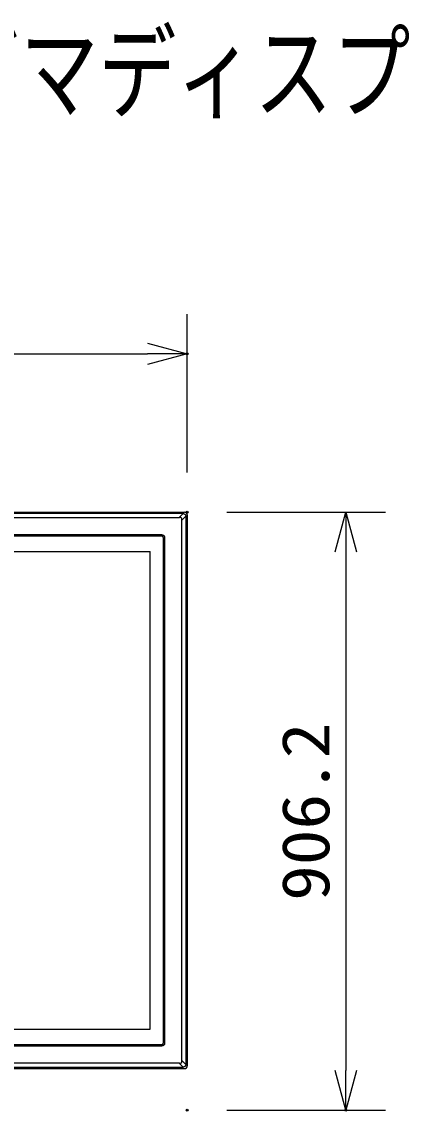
# Model space of a CAD drawing. Units: millimetres, scale not verified. Extents: x -63 to 63, y -57 to 57.
# Drawn here: x 0 to 19.5, y 2.4 to 57.4 of the extents above; entities that cross this region are included whole.
import ezdxf
from ezdxf.enums import TextEntityAlignment as Align

# ---------------------------------------------------------------- set-up
doc = ezdxf.new("R2010")
doc.units = ezdxf.units.MM
doc.header["$LTSCALE"] = 0.190236
doc.header["$PDMODE"] = 32
doc.header["$PDSIZE"] = 0.0951
for name, color, linetype in [('0-0_GAIKEI', 7, 'Continuous'), ('0-1_MOJI1', 2, 'Continuous'), ('0-2_TOUROKU', 7, 'Continuous')]:
    doc.layers.add(name, color=color, linetype=linetype)
doc.styles.add('ＭＳ ゴシック', font='')
doc.styles.get('ＭＳ ゴシック').set_extended_font_data('MS Gothic')

# ---------------------------------------------------------------- blocks, each defined once
blk = doc.blocks.new('_OPEN30')
at = {"layer": '0-2_TOUROKU'}
blk.add_line((0, 0), (-1, 0), dxfattribs=at)
blk.add_lwpolyline([(-1, 0.26795), (0, 0), (-1, -0.26795)], dxfattribs=at)

msp = doc.modelspace()

# ---------------------------------------------------------------- linework, layer by layer
at = {"layer": '0-0_GAIKEI'}
for p, q in [((-38.1503, 32.6238), (8.2165, 32.6238)), ((8.3498, 32.4904), (8.3498, 4.6571)), ((-38.1503, 4.5237), (8.2165, 4.5237))]:
    msp.add_line(p, q, dxfattribs=at)
at = {"layer": '0-0_GAIKEI', "color": 1}
for p, q in [((8.1441, 32.5512), (-38.0819, 32.5512)), ((7.9489, 32.3574), (8.1427, 32.5512)), ((-37.9006, 32.3574), (7.9668, 32.3574)), ((8.2772, 32.4167), (8.0834, 32.2229)), ((8.0834, 4.9067), (8.0834, 32.2408)), ((8.2772, 32.4181), (8.2772, 4.7294)), ((7.0706, 31.4812), (-37.0044, 31.4812)), ((7.0666, 31.4071), (-37.0004, 31.4071)), ((7.1331, 31.3405), (7.1331, 5.807)), ((7.2073, 31.3446), (7.2073, 5.8029)), ((-36.4136, 30.6321), (6.4798, 30.6321)), ((6.4798, 6.5154), (6.4798, 30.6321)), ((-36.4136, 6.5154), (6.4798, 6.5154)), ((-37.0044, 5.6663), (7.0706, 5.6663)), ((-37.0004, 5.7404), (7.0666, 5.7404)), ((-38.0779, 4.5963), (8.1441, 4.5963)), ((7.9668, 4.7901), (-37.9006, 4.7901)), ((8.1427, 4.5963), (7.9489, 4.7901)), ((8.0834, 4.9246), (8.2772, 4.7308))]:
    msp.add_line(p, q, dxfattribs=at)
for points in [[(8.1442, 32.5513), (8.1454, 32.5513), (8.1466, 32.5513), (8.1478, 32.5512), (8.1491, 32.5512), (8.1503, 32.5511), (8.1515, 32.5511), (8.1528, 32.551), (8.154, 32.5509), (8.1552, 32.5508), (8.1564, 32.5507), (8.1577, 32.5506), (8.1589, 32.5505), (8.1601, 32.5503), (8.1613, 32.5502), (8.1626, 32.55), (8.1638, 32.5498), (8.165, 32.5497), (8.1662, 32.5495), (8.1674, 32.5493), (8.1686, 32.549), (8.1698, 32.5488), (8.171, 32.5486), (8.1723, 32.5483), (8.1735, 32.5481), (8.1747, 32.5478), (8.1758, 32.5475), (8.177, 32.5472), (8.1782, 32.5469), (8.1794, 32.5466), (8.1806, 32.5462), (8.1818, 32.5459), (8.183, 32.5455), (8.1841, 32.5452), (8.1853, 32.5448), (8.1865, 32.5444), (8.1876, 32.544), (8.1888, 32.5436), (8.19, 32.5432), (8.1911, 32.5428)], [(8.1911, 32.5428), (8.1923, 32.5423), (8.1934, 32.5419), (8.1946, 32.5414), (8.1957, 32.5409), (8.1968, 32.5405), (8.198, 32.54), (8.1991, 32.5395), (8.2002, 32.5389), (8.2013, 32.5384), (8.2024, 32.5379), (8.2035, 32.5374), (8.2046, 32.5368), (8.2057, 32.5362), (8.2068, 32.5357), (8.2079, 32.5351), (8.209, 32.5345), (8.21, 32.5339), (8.2111, 32.5333), (8.2122, 32.5326), (8.2132, 32.532), (8.2143, 32.5314), (8.2153, 32.5307), (8.2164, 32.5301), (8.2174, 32.5294), (8.2184, 32.5287), (8.2194, 32.528), (8.2204, 32.5273), (8.2214, 32.5266), (8.2224, 32.5259), (8.2234, 32.5252), (8.2244, 32.5244), (8.2254, 32.5237), (8.2264, 32.5229), (8.2273, 32.5221), (8.2283, 32.5214), (8.2292, 32.5206), (8.2302, 32.5198), (8.2311, 32.519), (8.232, 32.5182)], [(8.232, 32.5182), (8.233, 32.5174), (8.2339, 32.5166), (8.2348, 32.5157), (8.2357, 32.5149), (8.2366, 32.514), (8.2375, 32.5132), (8.2383, 32.5123), (8.2392, 32.5114), (8.2401, 32.5105), (8.2409, 32.5097), (8.2418, 32.5088), (8.2426, 32.5079), (8.2434, 32.5069), (8.2442, 32.506), (8.245, 32.5051), (8.2458, 32.5042), (8.2466, 32.5032), (8.2474, 32.5023), (8.2482, 32.5013), (8.2489, 32.5003), (8.2497, 32.4994), (8.2504, 32.4984), (8.2512, 32.4974), (8.2519, 32.4964), (8.2526, 32.4954), (8.2533, 32.4944), (8.254, 32.4934), (8.2547, 32.4924), (8.2554, 32.4914), (8.2561, 32.4903), (8.2567, 32.4893), (8.2574, 32.4882), (8.258, 32.4872), (8.2587, 32.4861), (8.2593, 32.4851), (8.2599, 32.484), (8.2605, 32.4829), (8.2611, 32.4819), (8.2617, 32.4808)], [(8.2617, 32.4808), (8.2623, 32.4797), (8.2628, 32.4786), (8.2634, 32.4775), (8.2639, 32.4764), (8.2645, 32.4753), (8.265, 32.4742), (8.2655, 32.4731), (8.266, 32.4719), (8.2665, 32.4708), (8.267, 32.4697), (8.2674, 32.4685), (8.2679, 32.4674), (8.2684, 32.4662), (8.2688, 32.4651), (8.2692, 32.4639), (8.2696, 32.4628), (8.27, 32.4616), (8.2704, 32.4605), (8.2708, 32.4593), (8.2712, 32.4581), (8.2716, 32.4569), (8.2719, 32.4558), (8.2723, 32.4546), (8.2726, 32.4534), (8.2729, 32.4522), (8.2732, 32.451), (8.2735, 32.4498), (8.2738, 32.4486), (8.2741, 32.4474), (8.2743, 32.4462), (8.2746, 32.445), (8.2748, 32.4438), (8.2751, 32.4426), (8.2753, 32.4414), (8.2755, 32.4402), (8.2757, 32.439), (8.2759, 32.4377), (8.276, 32.4365), (8.2762, 32.4353)], [(8.2762, 32.4353), (8.2764, 32.4341), (8.2765, 32.4329), (8.2766, 32.4316), (8.2767, 32.4304), (8.2769, 32.4292), (8.2769, 32.428), (8.277, 32.4267), (8.2771, 32.4255), (8.2772, 32.4243), (8.2772, 32.423), (8.2773, 32.4218), (8.2773, 32.4206), (8.2773, 32.4194), (8.2773, 32.4181), (8.2773, 32.4181)], [(7.0706, 31.4812), (7.0719, 31.4812), (7.0731, 31.4812), (7.0744, 31.4812), (7.0756, 31.4811), (7.0769, 31.4811), (7.0782, 31.481), (7.0794, 31.4809), (7.0807, 31.4808), (7.0819, 31.4807), (7.0832, 31.4806), (7.0844, 31.4805), (7.0857, 31.4803), (7.0869, 31.4802), (7.0882, 31.48), (7.0894, 31.4799), (7.0907, 31.4797), (7.0919, 31.4795), (7.0932, 31.4793), (7.0944, 31.4791), (7.0957, 31.4788), (7.0969, 31.4786), (7.0981, 31.4783), (7.0994, 31.4781), (7.1006, 31.4778), (7.1018, 31.4775), (7.1031, 31.4772), (7.1043, 31.4769), (7.1055, 31.4766), (7.1067, 31.4762), (7.1079, 31.4759), (7.1091, 31.4755), (7.1103, 31.4752), (7.1116, 31.4748), (7.1128, 31.4744), (7.1139, 31.474), (7.1151, 31.4736), (7.1163, 31.4732), (7.1175, 31.4727), (7.1187, 31.4723)], [(7.1187, 31.4723), (7.1199, 31.4718), (7.121, 31.4714), (7.1222, 31.4709), (7.1234, 31.4704), (7.1245, 31.4699), (7.1257, 31.4694), (7.1268, 31.4689), (7.128, 31.4684), (7.1291, 31.4678), (7.1303, 31.4673), (7.1314, 31.4667), (7.1325, 31.4662), (7.1336, 31.4656), (7.1348, 31.465), (7.1359, 31.4644), (7.137, 31.4638), (7.1381, 31.4632), (7.1392, 31.4625), (7.1403, 31.4619), (7.1413, 31.4612), (7.1424, 31.4606), (7.1435, 31.4599), (7.1445, 31.4592), (7.1456, 31.4586), (7.1467, 31.4579), (7.1477, 31.4572), (7.1487, 31.4564), (7.1498, 31.4557), (7.1508, 31.455), (7.1518, 31.4542), (7.1528, 31.4535), (7.1538, 31.4527), (7.1548, 31.4519), (7.1558, 31.4512), (7.1568, 31.4504), (7.1578, 31.4496), (7.1587, 31.4488), (7.1597, 31.4479), (7.1607, 31.4471)], [(7.1607, 31.4471), (7.1616, 31.4463), (7.1625, 31.4454), (7.1635, 31.4446), (7.1644, 31.4437), (7.1653, 31.4428), (7.1662, 31.442), (7.1671, 31.4411), (7.168, 31.4402), (7.1689, 31.4393), (7.1697, 31.4384), (7.1706, 31.4374), (7.1714, 31.4365), (7.1723, 31.4356), (7.1731, 31.4346), (7.174, 31.4337), (7.1748, 31.4327), (7.1756, 31.4317), (7.1764, 31.4308), (7.1772, 31.4298), (7.178, 31.4288), (7.1787, 31.4278), (7.1795, 31.4268), (7.1802, 31.4258), (7.181, 31.4248), (7.1817, 31.4237), (7.1825, 31.4227), (7.1832, 31.4217), (7.1839, 31.4206), (7.1846, 31.4196), (7.1853, 31.4185), (7.1859, 31.4175), (7.1866, 31.4164), (7.1873, 31.4153), (7.1879, 31.4142), (7.1886, 31.4131), (7.1892, 31.4121), (7.1898, 31.411), (7.1904, 31.4098), (7.191, 31.4087)], [(7.191, 31.4087), (7.1916, 31.4076), (7.1922, 31.4065), (7.1927, 31.4054), (7.1933, 31.4042), (7.1939, 31.4031), (7.1944, 31.402), (7.1949, 31.4008), (7.1954, 31.3997), (7.1959, 31.3985), (7.1964, 31.3974), (7.1969, 31.3962), (7.1974, 31.395), (7.1979, 31.3938), (7.1983, 31.3927), (7.1988, 31.3915), (7.1992, 31.3903), (7.1996, 31.3891), (7.2, 31.3879), (7.2004, 31.3867), (7.2008, 31.3855), (7.2012, 31.3843), (7.2016, 31.3831), (7.2019, 31.3819), (7.2023, 31.3807), (7.2026, 31.3795), (7.2029, 31.3783), (7.2032, 31.377), (7.2035, 31.3758), (7.2038, 31.3746), (7.2041, 31.3734), (7.2044, 31.3721), (7.2046, 31.3709), (7.2049, 31.3696), (7.2051, 31.3684), (7.2053, 31.3672), (7.2055, 31.3659), (7.2057, 31.3647), (7.2059, 31.3634), (7.2061, 31.3622)], [(7.2061, 31.3622), (7.2062, 31.3609), (7.2064, 31.3597), (7.2065, 31.3584), (7.2066, 31.3572), (7.2068, 31.3559), (7.2069, 31.3547), (7.207, 31.3534), (7.207, 31.3521), (7.2071, 31.3509), (7.2072, 31.3496), (7.2072, 31.3484), (7.2072, 31.3471), (7.2072, 31.3458), (7.2073, 31.3446)], [(7.0882, 5.6675), (7.087, 5.6673), (7.0857, 5.6671), (7.0844, 5.667), (7.0832, 5.6669), (7.0819, 5.6668), (7.0807, 5.6667), (7.0794, 5.6666), (7.0782, 5.6665), (7.0769, 5.6664), (7.0756, 5.6664), (7.0744, 5.6663), (7.0731, 5.6663), (7.0719, 5.6663), (7.0706, 5.6663)], [(7.1348, 5.6825), (7.1337, 5.6819), (7.1325, 5.6813), (7.1314, 5.6808), (7.1303, 5.6802), (7.1291, 5.6797), (7.128, 5.6791), (7.1268, 5.6786), (7.1257, 5.6781), (7.1245, 5.6776), (7.1234, 5.6771), (7.1222, 5.6766), (7.121, 5.6761), (7.1199, 5.6757), (7.1187, 5.6752), (7.1175, 5.6748), (7.1163, 5.6743), (7.1151, 5.6739), (7.114, 5.6735), (7.1128, 5.6731), (7.1116, 5.6727), (7.1104, 5.6723), (7.1091, 5.672), (7.1079, 5.6716), (7.1067, 5.6713), (7.1055, 5.6709), (7.1043, 5.6706), (7.1031, 5.6703), (7.1018, 5.67), (7.1006, 5.6697), (7.0994, 5.6694), (7.0981, 5.6692), (7.0969, 5.6689), (7.0957, 5.6687), (7.0944, 5.6684), (7.0932, 5.6682), (7.0919, 5.668), (7.0907, 5.6678), (7.0895, 5.6676), (7.0882, 5.6675)], [(7.1731, 5.7129), (7.1723, 5.7119), (7.1715, 5.711), (7.1706, 5.7101), (7.1697, 5.7091), (7.1689, 5.7082), (7.168, 5.7073), (7.1671, 5.7064), (7.1662, 5.7055), (7.1653, 5.7047), (7.1644, 5.7038), (7.1635, 5.7029), (7.1625, 5.7021), (7.1616, 5.7012), (7.1607, 5.7004), (7.1597, 5.6996), (7.1587, 5.6988), (7.1578, 5.6979), (7.1568, 5.6971), (7.1558, 5.6964), (7.1548, 5.6956), (7.1538, 5.6948), (7.1528, 5.694), (7.1518, 5.6933), (7.1508, 5.6925), (7.1498, 5.6918), (7.1487, 5.6911), (7.1477, 5.6903), (7.1467, 5.6896), (7.1456, 5.6889), (7.1446, 5.6883), (7.1435, 5.6876), (7.1424, 5.6869), (7.1413, 5.6862), (7.1403, 5.6856), (7.1392, 5.685), (7.1381, 5.6843), (7.137, 5.6837), (7.1359, 5.6831), (7.1348, 5.6825)], [(7.1983, 5.7548), (7.1979, 5.7536), (7.1974, 5.7525), (7.1969, 5.7513), (7.1964, 5.7501), (7.1959, 5.749), (7.1954, 5.7478), (7.1949, 5.7467), (7.1944, 5.7455), (7.1939, 5.7444), (7.1933, 5.7433), (7.1927, 5.7421), (7.1922, 5.741), (7.1916, 5.7399), (7.191, 5.7388), (7.1904, 5.7377), (7.1898, 5.7365), (7.1892, 5.7354), (7.1886, 5.7344), (7.1879, 5.7333), (7.1873, 5.7322), (7.1866, 5.7311), (7.1859, 5.73), (7.1853, 5.729), (7.1846, 5.7279), (7.1839, 5.7269), (7.1832, 5.7258), (7.1825, 5.7248), (7.1817, 5.7237), (7.181, 5.7227), (7.1803, 5.7217), (7.1795, 5.7207), (7.1787, 5.7197), (7.178, 5.7187), (7.1772, 5.7177), (7.1764, 5.7167), (7.1756, 5.7157), (7.1748, 5.7148), (7.174, 5.7138), (7.1731, 5.7129)], [(7.2073, 5.8029), (7.2072, 5.8017), (7.2072, 5.8004), (7.2072, 5.7991), (7.2072, 5.7979), (7.2071, 5.7966), (7.207, 5.7954), (7.2069, 5.7941), (7.2069, 5.7929), (7.2068, 5.7916), (7.2066, 5.7903), (7.2065, 5.7891), (7.2064, 5.7878), (7.2062, 5.7866), (7.2061, 5.7853), (7.2059, 5.7841), (7.2057, 5.7828), (7.2055, 5.7816), (7.2053, 5.7803), (7.2051, 5.7791), (7.2048, 5.7779), (7.2046, 5.7766), (7.2044, 5.7754), (7.2041, 5.7741), (7.2038, 5.7729), (7.2035, 5.7717), (7.2032, 5.7705), (7.2029, 5.7692), (7.2026, 5.768), (7.2023, 5.7668), (7.2019, 5.7656), (7.2016, 5.7644), (7.2012, 5.7632), (7.2008, 5.762), (7.2004, 5.7608), (7.2, 5.7596), (7.1996, 5.7584), (7.1992, 5.7572), (7.1988, 5.756), (7.1983, 5.7548)], [(8.1613, 4.5973), (8.1601, 4.5972), (8.1589, 4.597), (8.1577, 4.5969), (8.1564, 4.5968), (8.1552, 4.5967), (8.154, 4.5966), (8.1528, 4.5965), (8.1515, 4.5964), (8.1503, 4.5964), (8.1491, 4.5963), (8.1478, 4.5963), (8.1466, 4.5962), (8.1454, 4.5962), (8.1442, 4.5962)], [(8.2068, 4.6118), (8.2057, 4.6113), (8.2046, 4.6107), (8.2035, 4.6101), (8.2024, 4.6096), (8.2013, 4.6091), (8.2002, 4.6085), (8.1991, 4.608), (8.198, 4.6075), (8.1968, 4.607), (8.1957, 4.6066), (8.1946, 4.6061), (8.1934, 4.6056), (8.1923, 4.6052), (8.1911, 4.6047), (8.19, 4.6043), (8.1888, 4.6039), (8.1876, 4.6035), (8.1865, 4.6031), (8.1853, 4.6027), (8.1841, 4.6023), (8.183, 4.602), (8.1818, 4.6016), (8.1806, 4.6013), (8.1794, 4.6009), (8.1782, 4.6006), (8.177, 4.6003), (8.1758, 4.6), (8.1747, 4.5997), (8.1735, 4.5994), (8.1723, 4.5992), (8.171, 4.5989), (8.1698, 4.5987), (8.1686, 4.5985), (8.1674, 4.5982), (8.1662, 4.598), (8.165, 4.5978), (8.1638, 4.5976), (8.1626, 4.5975), (8.1613, 4.5973)], [(8.2442, 4.6415), (8.2434, 4.6406), (8.2426, 4.6396), (8.2418, 4.6387), (8.2409, 4.6378), (8.2401, 4.6369), (8.2392, 4.6361), (8.2383, 4.6352), (8.2375, 4.6343), (8.2366, 4.6335), (8.2357, 4.6326), (8.2348, 4.6318), (8.2339, 4.6309), (8.233, 4.6301), (8.232, 4.6293), (8.2311, 4.6285), (8.2302, 4.6277), (8.2292, 4.6269), (8.2283, 4.6261), (8.2273, 4.6253), (8.2264, 4.6246), (8.2254, 4.6238), (8.2244, 4.6231), (8.2234, 4.6223), (8.2224, 4.6216), (8.2214, 4.6209), (8.2204, 4.6202), (8.2194, 4.6195), (8.2184, 4.6188), (8.2174, 4.6181), (8.2164, 4.6174), (8.2153, 4.6168), (8.2143, 4.6161), (8.2132, 4.6155), (8.2122, 4.6148), (8.2111, 4.6142), (8.21, 4.6136), (8.209, 4.613), (8.2079, 4.6124), (8.2068, 4.6118)], [(8.2688, 4.6824), (8.2684, 4.6813), (8.2679, 4.6801), (8.2674, 4.679), (8.267, 4.6778), (8.2665, 4.6767), (8.266, 4.6756), (8.2655, 4.6744), (8.265, 4.6733), (8.2645, 4.6722), (8.2639, 4.6711), (8.2634, 4.67), (8.2628, 4.6689), (8.2623, 4.6678), (8.2617, 4.6667), (8.2611, 4.6656), (8.2605, 4.6646), (8.2599, 4.6635), (8.2593, 4.6624), (8.2587, 4.6614), (8.258, 4.6603), (8.2574, 4.6593), (8.2567, 4.6582), (8.2561, 4.6572), (8.2554, 4.6561), (8.2547, 4.6551), (8.254, 4.6541), (8.2533, 4.6531), (8.2526, 4.6521), (8.2519, 4.6511), (8.2512, 4.6501), (8.2504, 4.6491), (8.2497, 4.6481), (8.2489, 4.6471), (8.2482, 4.6462), (8.2474, 4.6452), (8.2466, 4.6443), (8.2458, 4.6433), (8.245, 4.6424), (8.2442, 4.6415)], [(8.2773, 4.7294), (8.2773, 4.7281), (8.2773, 4.7269), (8.2773, 4.7257), (8.2772, 4.7245), (8.2772, 4.7232), (8.2771, 4.722), (8.277, 4.7208), (8.2769, 4.7195), (8.2769, 4.7183), (8.2767, 4.7171), (8.2766, 4.7159), (8.2765, 4.7146), (8.2764, 4.7134), (8.2762, 4.7122), (8.276, 4.711), (8.2759, 4.7098), (8.2757, 4.7085), (8.2755, 4.7073), (8.2753, 4.7061), (8.2751, 4.7049), (8.2748, 4.7037), (8.2746, 4.7025), (8.2743, 4.7013), (8.2741, 4.7001), (8.2738, 4.6989), (8.2735, 4.6977), (8.2732, 4.6965), (8.2729, 4.6953), (8.2726, 4.6941), (8.2723, 4.6929), (8.2719, 4.6917), (8.2716, 4.6906), (8.2712, 4.6894), (8.2708, 4.6882), (8.2704, 4.687), (8.27, 4.6859), (8.2696, 4.6847), (8.2692, 4.6836), (8.2688, 4.6824)]]:
    msp.add_lwpolyline(points, dxfattribs=at)
for centre, start, end in [((8.2165, 32.4904), 89.92153, 90), ((8.2165, 32.4904), 0, 0.07847), ((8.2165, 4.6571), 270, 270.07847), ((8.2165, 4.6571), 359.92153, 0)]:
    msp.add_arc(centre, 0.1333, start, end, dxfattribs=at)
at = {"layer": '0-0_GAIKEI'}
for centre, start, end in [((8.2165, 32.4904), 0.07847, 89.92153), ((8.2165, 4.6571), 270.07847, 359.92153)]:
    msp.add_arc(centre, 0.1333, start, end, dxfattribs=at)
at = {"layer": '0-0_GAIKEI', "color": 1}
for centre, major_axis, ratio, start_param, end_param in [((7.6807, 31.9547), (-0.3724, -0.3724), 0.411395, 2.7513017, 3.5318836), ((7.0664, 31.3403), (-0.0473, -0.0473), 0.997265, 2.357564, 3.9256213), ((7.0664, 5.8072), (-0.0473, 0.0473), 0.997265, 2.357564, 3.9256213), ((7.6807, 5.1928), (-0.3724, 0.3724), 0.411395, 2.7513017, 3.5318836)]:
    msp.add_ellipse(centre, major_axis=major_axis, ratio=ratio, start_param=start_param, end_param=end_param, dxfattribs=at)
at = {"layer": '0-1_MOJI1', "color": 3}
for p, q in [((8.3498, 34.6193), (8.3498, 42.6194)), ((-36.2836, 40.6194), (6.3498, 40.6194)), ((10.3524, 32.6238), (18.3524, 32.6238)), ((16.3524, 30.6238), (16.3524, 4.4171)), ((10.3524, 2.4171), (18.3524, 2.4171))]:
    msp.add_line(p, q, dxfattribs=at)
at = {"layer": '0-2_TOUROKU'}
for p in [(8.3498, 40.6194), (8.3498, 32.6193), (8.3524, 32.6238), (8.3524, 2.4171), (16.3524, 2.4171)]:
    msp.add_point(p, dxfattribs=at)

# ---------------------------------------------------------------- block references
at = {"layer": '0-1_MOJI1', "xscale": 2, "yscale": 2}
msp.add_blockref('_OPEN30', (8.3498, 40.6194), dxfattribs=at)
for p, rotation in [((16.3524, 32.6238), 90), ((16.3524, 2.4171), 270)]:
    msp.add_blockref('_OPEN30', p, dxfattribs=dict(at, rotation=rotation))

# ---------------------------------------------------------------- texts
at = {"layer": '0-1_MOJI1', "style": 'ＭＳ ゴシック', "width": 0.75}
msp.add_text('ハイビジョンプラズマディスプレイ据置きスタンド付', height=3.848, dxfattribs=at).set_placement((-35.5001, 51.7599), align=Align.BOTTOM_LEFT)
at = {"layer": '0-1_MOJI1', "color": 3, "style": 'ＭＳ ゴシック', "width": 1.1}
msp.add_text('906.2', height=2.406, rotation=90, dxfattribs=at).set_placement((16.2428, 12.9928), align=Align.BOTTOM_LEFT)

doc.saveas('drawing.dxf')
